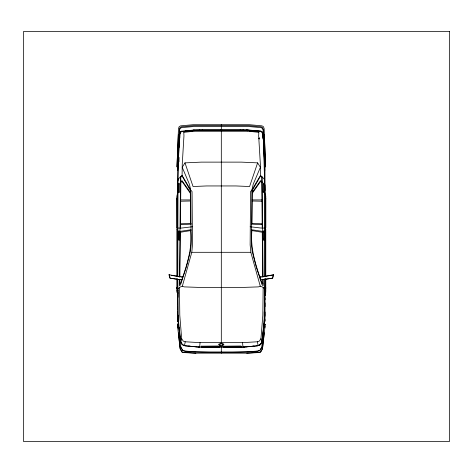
<?xml version="1.0" encoding="UTF-8"?>
<svg xmlns="http://www.w3.org/2000/svg" width="473" height="473" viewBox="0 0 473 473"><rect width="100%" height="100%" fill="white"/><g stroke="black" fill="none" stroke-linecap="round" stroke-linejoin="round"><path stroke-width="0.71" d="M177.612 321.043L177.612 321.504L177.564 294.029M177.612 318.713L177.612 317.554M177.612 316.319L177.612 314.385M177.612 313.179L177.612 311.512M177.612 309.389L177.612 306.262M177.612 304.021L177.612 301.656M177.612 299.817L177.612 298.493M177.612 298.362L177.612 297.659M177.612 295.566L177.612 295.004M177.789 279.543L178.351 323.822M177.789 276.599L177.919 181.088L179.415 130.4L180.083 128.496L181.49 127.651L193.723 126.522L248.893 126.522L261.126 127.651L262.539 128.496L263.201 130.4L264.827 190.193M264.182 322.237L264.182 311.731M264.265 323.822L264.827 278.804M265.01 320.475L265.01 319.695M265.01 316.23L265.01 314.764M265.01 314.385L265.01 312.02M265.01 306.658L265.01 302.862M265.01 299.728L265.01 298.362M265.01 295.004L265.01 294.543M180.792 181.667L180.798 177.192L182.081 176.045L182.259 164.131L183.962 135.757L183.731 131.364M252.014 223.481L252.298 193.256L260.611 181.425L262.16 182.625L263.047 276.658M265.01 292.586L264.827 293.089L264.827 292.137L265.01 293.089M190.708 230.582C192.505 248.792 186.681 266.246 180.597 283.12L179.492 284.019L179.474 285.834L180.574 284.716L186.468 266.536L190.436 251.305L191.151 244.807L190.672 189.957L189.395 184.204L182.211 167.294L184.978 162.866L201.321 162.127L241.301 162.127L257.637 162.866L260.404 167.294L253.221 184.204L251.943 189.957L251.47 244.807L252.18 251.305L256.147 266.536L262.042 284.716L263.142 285.834L263.077 279.602M264.898 292.763C265.046 290.842 265.075 294.567 264.939 292.101M265.01 292.763L265.034 292.048M178.309 288.364L177.789 288.364L178.427 288.565L179.462 287.348L182.353 286.171L191.796 252.304L192.476 244.837L192.056 191.571L190.672 189.957L182.093 175.377L180.52 176.666L179.569 276.658M180.402 228.063L180.863 182.312M178.989 161.79L179.036 157.403M179.137 147.174L179.202 140.593M179.492 284.019L179.539 279.602M179.823 283.747L179.864 279.354M179.888 277.16L180.361 232.267L191.151 230.511M182.353 286.171L184.139 286.88L197.726 287.359L244.89 287.359L258.477 286.88L260.262 286.171L263.159 287.348L262.828 315.343L260.954 338.638L261.841 342.304L260.18 344.935L258.128 345.621L242.992 347.2L242.56 342.653L200.055 342.653L185.227 341.772L183.264 341.11L181.667 338.638L179.793 315.343L179.462 287.348M264.957 293.118L264.898 292.586M177.564 292.184L177.588 293.254L177.789 292.213M178.617 184.594L178.617 191.204M178.64 238.629L178.628 232.385M264.005 191.204L263.987 184.712M264.188 191.281L264.064 192.263A1.395 0.337 -90 0 1 263.869 192.523L263.36 192.523A1.395 0.337 -90 0 1 263.165 192.269L263.165 183.489A1.395 0.337 -90 0 1 263.36 183.234L263.869 183.234A1.395 0.337 -90 0 1 264.064 183.489L264.123 183.719M263.975 238.629L263.987 232.385M264.768 190.678L264.413 191.24M264.768 238.351L264.413 238.912M178.132 321.474L178.197 318.506L180.781 342.304L182.442 344.935L184.488 345.621L199.624 347.2L200.055 342.653M265.17 324.981L265.193 324.206L264.827 327.96M177.606 292.71L177.7 293.254L177.659 292.184L177.718 292.71M260.174 278.39L260.227 277.042L273.642 274.76L272.696 278.165L262.781 279.673M178.327 134.61L176.967 166.993L178.469 128.615L179.149 126.705L180.591 125.859L193.15 124.718L249.466 124.718L262.03 125.859L263.467 126.705L264.147 128.615L265.655 166.993L264.289 134.61M178.829 144.164L178.895 142.734M178.818 147.263L179.338 129.561L180.006 127.651L181.419 126.799L193.723 125.664L248.893 125.664L261.202 126.799L262.61 127.651L263.278 129.561L264.75 167.939L264.797 167.347M265.046 192.96L264.939 167.696M177.57 276.545L177.795 170.481L179.675 133.812L180.343 131.932L181.75 131.11M177.57 194.48L178.061 191.263M178.617 238.481L178.617 238.871M178.433 184.31L178.552 183.489A1.395 0.337 -90 0 1 178.747 183.234L179.261 183.234A1.395 0.337 -90 0 1 179.456 183.489L179.456 192.263A1.395 0.337 -90 0 1 179.261 192.523L178.747 192.523A1.395 0.337 -90 0 1 178.552 192.269L178.451 191.754M178.433 231.983L178.552 231.161A1.395 0.337 -90 0 1 178.747 230.907L179.261 230.901A1.395 0.337 -90 0 1 179.456 231.155L179.456 239.935A1.395 0.337 -90 0 1 179.261 240.189L178.747 240.195A1.395 0.337 -90 0 1 178.552 239.935L178.433 239.113M264.188 239.113L264.165 239.427M223.835 344.22L221.305 345.958L219.336 344.716L221.305 343.705L221.352 342.913L223.835 344.22L221.329 347.401L218.798 344.226L221.352 342.913M246.214 130.637L246.244 130.099M246.421 130.649L246.409 130.105M246.474 130.654L246.51 130.116M246.61 130.66L246.604 130.122M247.208 130.702L247.243 130.158M247.344 130.708L247.379 130.17M247.444 130.714L247.474 130.176M247.627 130.725L247.657 130.187M248.112 130.217L247.976 130.749L248.012 130.211L251.086 130.4L250.992 130.938M248.23 130.223L248.195 130.761L248.295 130.229M249.064 130.814L249.094 130.276M249.218 130.826L249.247 130.288M249.478 130.844L249.513 130.306M249.549 130.85L249.584 130.306M249.638 130.855L249.691 130.312M249.732 130.861L249.762 130.317M249.845 130.867L249.856 130.323M250.3 130.897L250.335 130.353M250.465 130.903L250.501 130.365M250.554 130.909L250.56 130.371M250.66 130.915L250.696 130.377M250.731 130.92L250.802 130.382L250.802 130.926M250.927 130.932L250.962 130.394M251.269 130.956L251.305 130.418L252.807 130.513L252.771 131.051L252.387 131.027L252.416 130.483M251.441 130.968L251.405 130.424M251.518 130.974L251.553 130.43M251.612 130.98L251.63 130.436M251.719 130.986L251.748 130.442M252.511 131.033L252.541 130.495M252.582 131.039L252.617 130.501M252.659 131.045L252.694 130.501M252.954 131.062L253.025 130.524M253.138 131.074L253.173 130.53M253.244 131.08L253.28 130.542M253.741 131.11L253.77 130.572M253.954 131.127L253.989 130.583M254.391 131.151L254.379 130.607M254.48 131.157L254.515 130.619M254.575 130.619L254.586 131.163L254.687 130.631M255.544 131.222L255.58 130.684M255.698 131.234L255.727 130.696M256.224 130.725L256.189 131.263L252.872 131.056L252.907 130.518L256.662 130.755L256.626 131.293M263.899 327.635L264.07 325.572M264.182 324.194L264.466 320.759M262.491 339.537L261.758 347.324L259.914 350.511L257.755 351.214C233.55 352.893 209.072 352.893 184.866 351.214L182.708 350.511L180.857 347.324L180.124 339.537M264.005 232.539L264.129 231.835M264.241 332.891L262.45 348.991L260.588 352.19L246.817 353.148L195.798 353.148L182.028 352.19L180.166 348.991L178.374 332.891M263.662 327.257L261.93 341.92L260.239 344.504L257.389 345.97L243.045 347.152L199.529 347.111L185.227 345.97L183.27 345.124M177.901 167.643L177.866 167.939L177.818 167.347M261.841 342.304L264.425 318.506L264.484 321.474M265.057 326.157L262.568 348.252L260.682 351.877L258.37 352.598L246.729 353.189M264.017 184.76L264.129 184.163M264.33 323.266L262.166 342.269L260.381 344.427M273.264 274.665L272.531 278.142L263.018 279.62L260.126 279.555M265.631 198.926L265.702 198.494M177.795 297.807L178.108 295.956M264.029 232.32L264.413 231.871M264.147 239.575L264.064 239.935A1.395 0.337 -90 0 1 263.869 240.189L263.36 240.195A1.395 0.337 -90 0 1 263.165 239.935L263.165 231.161A1.395 0.337 -90 0 1 263.36 230.907L263.869 230.901A1.395 0.337 -90 0 1 264.064 231.155L264.147 231.522M265.702 198.684L265.773 198.293M184.488 345.621L185.227 341.772M177.653 290.097L177.789 290.623M177.564 290.564L177.765 290.097M264.969 294.738L264.85 295.205L265.051 294.738M178.558 184.712L178.558 191.08M178.558 232.385L178.558 238.753M178.569 238.912L178.522 239.243M264.046 184.553L264.413 184.204M262.154 181.945L260.599 180.621L252.204 192.529L252.215 190.43L260.534 176.045L260.357 164.131L258.654 135.757L258.885 131.364M180.781 342.304L181.667 338.638M177.919 181.088L178.427 179.025L180.52 176.666M178.552 191.334L178.492 191.63M178.552 239.001L177.984 239.379L177.759 238.871L177.724 232.775C177.351 231.953 178.617 231.208 178.587 232.32M185.729 131.11L185.824 130.79M199.334 130.377L199.5 129.856L243.116 129.856L260.783 131.157L262.196 131.979L262.858 133.859L263.36 139.695L264.821 170.481M202.243 130.377L202.409 129.856M177.641 193.09L176.843 196.129L176.843 227.714L177.57 228.063L176.843 229.263L176.843 276.48M242.992 347.2L243.152 346.827M257.637 162.866L249.573 186.528L235.986 185.948L206.636 185.948L193.049 186.528L184.978 162.866M178.481 191.524L177.919 191.677L177.747 191.08L177.724 185.103L177.919 184.121L178.504 184.322M261.788 347.111L259.931 350.327L257.755 351.019L246.344 351.959L196.271 351.959L184.866 351.019L182.684 350.327L180.828 347.111M260.954 338.638L259.352 341.11L257.389 341.772L242.56 342.653M264.141 184.269L264.667 184.098L264.874 184.712L264.892 190.696L264.667 191.701L264.046 191.246M264.141 231.941L264.667 231.764L264.874 232.385L264.892 238.362L264.703 239.35L264.111 239.149M177.18 287.88L176.843 288.329L176.843 292.355M176.843 287.531L177.18 287.135M201.007 347.117L219.626 347.247M180.467 181.945L182.016 180.621L190.418 192.529L190.4 190.43L182.081 176.045M176.843 290.865L177.192 290.576M265.773 287.549L265.046 288.152L265.773 288.418M180.461 182.625L182.004 181.425L190.317 193.256L190.601 223.481M176.843 288.772L177.57 288.258L176.843 287.951M176.843 288.796L177.57 288.294L176.843 287.98L176.843 278.692M259.866 344.711L258.311 345.544L256.863 345.692M265.773 287.951L265.046 288.258L265.773 288.772M176.843 288.418L177.57 288.152L176.843 287.549M272.714 275.073L273.642 274.76M264.827 288.364L264.188 288.565L263.159 287.348M221.813 130.176C222.919 130.371 218.928 130.246 221.654 130.241M221.967 130.217L221.583 130.235M222.139 130.672L220.672 130.625M262.793 276.876L271.999 275.191M179.841 279.673L169.919 278.165L168.973 274.76L182.395 277.042M181.366 277.036L182.726 276.794M191.151 229.724L180.373 231.332M260.262 286.171L250.826 252.304L191.796 252.304M183.962 132.334L193.723 131.275L248.893 131.275L258.654 132.334M243.087 347.111L244.541 346.963M245.99 346.81L249.614 346.437M252.511 346.141L253.96 345.994M194.048 130.205L186.439 130.938L186.486 131.482L187.06 131.429L187.012 130.885L187.018 131.435M188.887 131.252L191.027 131.045M186.474 131.417L186.415 130.838L194.072 130.181L194.119 130.737L193.688 130.79L193.634 130.246M187.864 130.909L182.105 131.453L180.698 132.274L180.03 134.155L179.835 137.968L179.261 139.695L179.758 133.859L180.426 131.979L181.833 131.157L193.723 130.028L248.893 130.028L260.865 131.11L262.279 131.932L262.947 133.812L263.36 139.695L262.781 137.968L262.586 134.155L261.918 132.274L260.511 131.453L256.892 131.11L256.798 130.79M189.289 130.779L192.842 130.442M220.808 130.176L220.412 130.199L220.808 130.3M191.151 224.178L180.438 224.616M193.723 130.075L199.5 129.856M220.672 130.17L221.039 130.17M191.151 223.463L180.45 223.77M190.501 201.001L180.662 201.22M182.489 279.555L179.598 279.62L170.091 278.142L169.352 274.665M220.962 130.158L221.311 130.158M265.702 197.998L265.702 228.063L265.046 228.063L265.773 229.263L265.773 276.48M261.941 199.925L252.121 199.919M190.495 199.919L180.674 199.925M193.558 130.377L220.578 130.377M222.044 130.377L246.173 130.377M178.871 184.559L177.866 184.825L177.848 190.678L177.966 191.234L178.871 191.24M264.413 184.559L264.768 185.12L264.827 276.599M262.213 228.063L261.959 201.22L252.115 201.001M262.172 223.77L251.47 223.463M262.178 224.616L251.47 224.178M192.476 226.75L181.437 228.063L177.789 228.063M250.14 226.75L261.179 228.063L264.827 228.063M176.92 197.998L177.068 228.063M176.997 229.251L177.57 228.063L176.92 228.063M265.625 229.251L265.046 228.063L265.773 227.714L265.773 196.129L264.975 193.09M178.203 231.871L178.504 231.995M178.871 232.231L177.866 232.497L177.848 238.351L177.966 238.906L178.871 238.912M264.413 232.231L264.768 232.787M265.081 289.813L264.709 289.813L264.709 295.489L265.081 295.489L265.046 278.745M265.075 290.233L265.075 291.273M264.709 291.77L265.081 291.77M265.075 293.473L265.075 293.816M177.535 293.532L177.913 293.532M265.075 294.058L265.01 321.504M265.051 294.419L264.85 295.205M222.996 347.247L241.608 347.117M220.962 130.241L221.654 130.158M221.583 130.17L221.943 130.17M262.249 231.332L251.47 229.724M247.893 130.199L246.049 130.087L246.013 130.625L247.858 130.743M249.774 130.442L253.333 130.779M185.759 345.692L183.27 344.988M188.656 345.994L190.105 346.141M193.008 346.437L196.632 346.81M198.081 346.963L199.624 347.2M195.887 353.189L184.139 352.604L181.934 351.877L180.053 348.252L177.558 326.157M251.47 230.511L262.255 232.267L262.728 277.16M171.344 275.31L179.829 276.876M259.896 276.794L261.256 277.036M221.305 343.705L223.274 344.734M168.973 274.76L169.902 275.073M265.773 288.796L265.046 288.294L265.773 287.98L265.773 278.692M264.703 181.088L264.188 179.025L260.522 175.377L251.943 189.957L250.56 191.571L250.14 244.837L250.826 252.304M263.124 284.019L262.018 283.12C255.934 266.246 250.111 248.792 251.908 230.582M265.43 290.576L265.773 290.865M260.534 176.045L261.817 177.192L261.823 181.667M218.798 344.226L219.336 344.716M265.436 287.135L265.773 287.531M182.235 344.427L180.455 342.269L178.451 324.933M265.436 287.88L265.773 288.329L265.773 292.355M264.159 191.677L264.064 191.334M182.377 344.504L180.692 341.92L178.96 327.257M264.129 239.303L264.046 238.912M178.522 184.222L178.569 184.553M264.555 191.263L265.046 194.48L265.046 276.545M199.464 346.827L199.576 347.152M243.116 129.856L243.282 130.377M240.207 129.856L240.373 130.377M178.546 184.299L178.587 184.653M178.546 231.965L178.605 232.426M257.389 341.772L258.128 345.621M176.843 198.293L176.914 198.684M264.614 296.571L264.821 297.807M176.92 198.494L176.985 198.926M264.005 238.871L263.999 238.362M194.025 130.211L194.078 130.755M193.711 130.241L193.759 130.785M192.552 130.353L192.606 130.897M192.41 130.365L192.517 130.903M192.115 130.394L192.239 130.932L191.731 130.98L191.677 130.436M192.038 130.4L192.091 130.944M191.796 130.424L191.754 130.974M191.47 130.453L191.524 130.997M190.974 130.501L190.98 131.051L190.897 130.507M190.365 130.56L190.418 131.104M190.294 130.566L190.341 131.11M189.898 130.607L189.951 131.151M189.762 130.619L189.815 131.163M189.354 130.66L189.46 131.198M188.621 130.731L188.674 131.275M188.355 130.755L188.355 131.305M188.242 130.767L188.295 131.311M187.917 130.796L187.97 131.34L187.87 130.802M187.55 130.832L187.604 131.376M186.876 130.897L186.93 131.441M177.789 327.96L177.428 324.206L177.452 324.981M264.165 183.997L264.188 184.31M264.165 231.669L264.188 231.983M178.628 184.712L178.652 190.696M178.15 320.759L178.38 323.508M178.492 324.886L178.723 327.635M263.851 145.601L263.91 147.038M264.289 155.652L264.348 157.089M177.677 167.696L177.795 170.481M264.939 294.679L264.963 295.205M221.305 345.958L221.329 347.401M178.646 232.639L178.652 238.362M261.752 182.312L261.959 201.22M263.414 140.593L263.508 150.095M262.101 176.666L262.16 182.625M262.752 279.354L262.793 283.747M264.963 290.233L264.963 291.273M264.862 289.813L264.927 295.489M264.413 184.086L264.413 191.713M264.413 231.758L264.413 239.379M221.311 124.718L221.311 130.075M221.311 130.477L221.311 342.653M221.311 346.804L221.311 353.219M178.433 315.189L178.433 322.361M178.203 184.086L178.203 191.713M178.203 231.758L178.203 239.379M177.753 289.813L177.753 295.489M177.688 289.813L177.688 295.489M177.57 278.745L177.57 293.757M178.392 322.001L178.132 324.342L178.682 326.76L177.978 324.478L178.392 322.001M258.908 138.329C259.511 140.268 260.375 136.963 258.908 138.329M259.092 138.358C259.517 139.724 260.126 137.401 259.092 138.358M264.638 324.478C263.035 333.288 264.738 315.556 264.638 324.478M201.321 346.177L200.936 346.804L219.626 346.804L219.626 346.372L218.621 346L201.321 346.177M223.398 346.183L222.996 346.804L241.685 346.804L241.685 346.407L240.68 346L223.398 346.183M449.35 31.354L23.65 31.354L23.65 441.646L449.35 441.646L449.35 31.354M177.913 289.813L177.535 289.813L177.535 295.489L177.913 295.489L177.913 289.813"/></g></svg>
